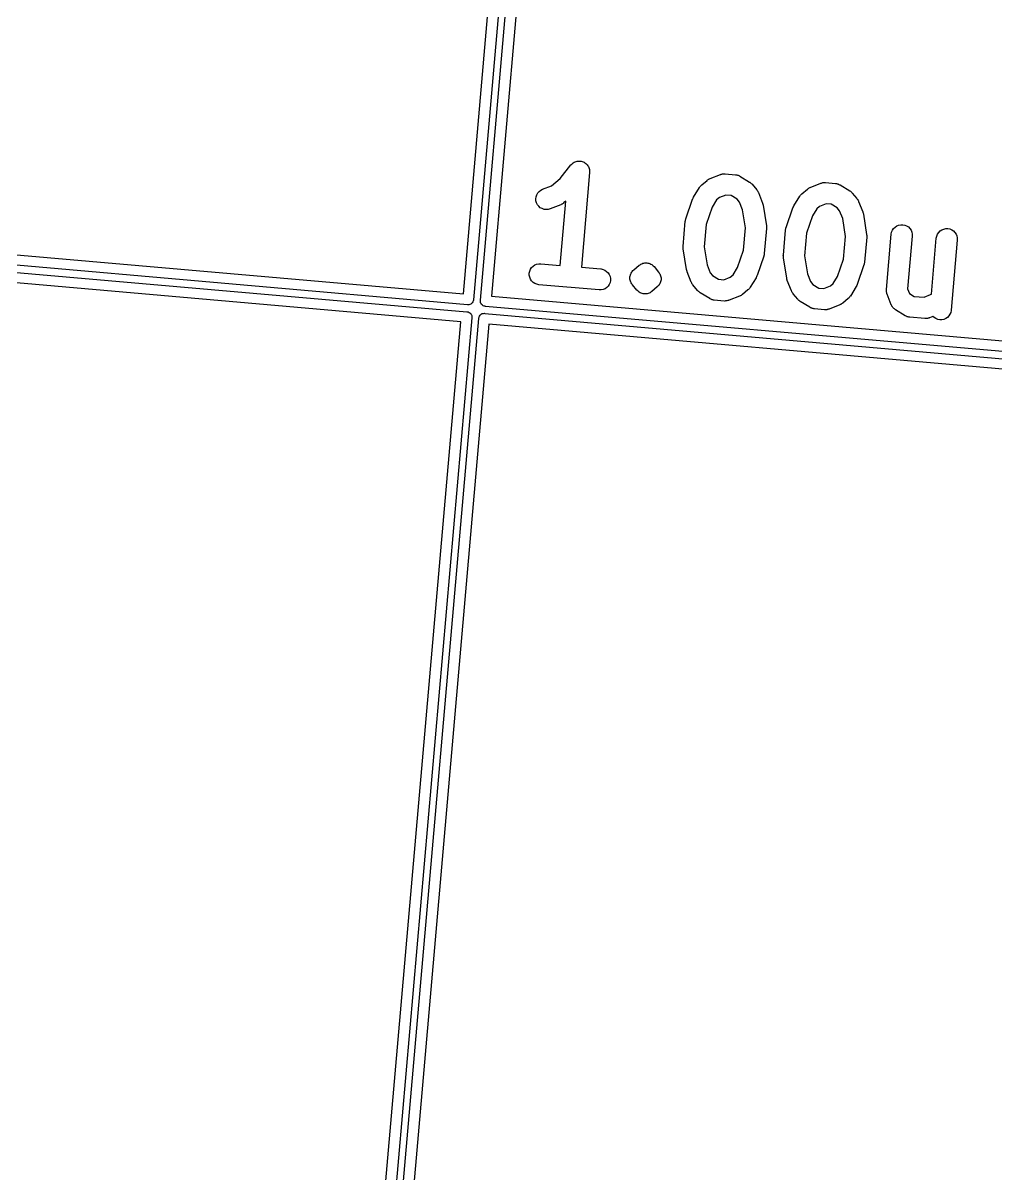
# Model space of a CAD drawing. Extents: x 72 to 342, y -189 to -99.
# Drawn here: x 87.88 to 101.92, y -134.71 to -118.11 of the extents above; entities that cross this region are included whole.
import ezdxf

# ---------------------------------------------------------------- set-up
doc = ezdxf.new("R2010")
doc.units = 0
doc.header["$MEASUREMENT"] = 0
doc.layers.add('BLACK', color=7, linetype='CONTINUOUS')

msp = doc.modelspace()

# ---------------------------------------------------------------- linework, layer by layer
at = {"layer": 'BLACK', "linetype": 'CONTINUOUS'}
for p, q in [((96.0197, -103.381), (94.3821, -122.098)), ((94.4834, -122.107), (96.1209, -103.39)), ((94.2366, -122.013), (95.8615, -103.44)), ((96.2664, -103.476), (94.6415, -122.048)), ((95.633, -120.348), (95.7871, -120.155)), ((95.7871, -120.155), (95.7883, -120.154)), ((95.7883, -120.154), (95.7883, -120.154)), ((95.7883, -120.154), (95.7883, -120.154)), ((95.7883, -120.154), (95.7885, -120.154)), ((95.7885, -120.154), (95.799, -120.143)), ((95.799, -120.143), (95.8094, -120.133)), ((95.8094, -120.133), (95.8095, -120.133)), ((95.8095, -120.133), (95.8218, -120.124)), ((95.8095, -120.133), (95.8095, -120.133)), ((95.8218, -120.124), (95.8341, -120.116)), ((95.8341, -120.116), (95.8342, -120.116)), ((95.8342, -120.116), (95.8343, -120.116)), ((95.8343, -120.116), (95.8479, -120.11)), ((95.8479, -120.11), (95.8615, -120.105)), ((95.8615, -120.105), (95.8617, -120.105)), ((95.8617, -120.105), (95.8618, -120.105)), ((95.8618, -120.105), (95.8763, -120.102)), ((95.8763, -120.102), (95.8907, -120.099)), ((95.8907, -120.099), (95.8908, -120.099)), ((95.8908, -120.099), (95.8909, -120.099)), ((95.8909, -120.099), (95.9059, -120.099)), ((95.9059, -120.099), (95.9204, -120.099)), ((95.9204, -120.099), (95.9206, -120.099)), ((95.9206, -120.099), (95.9207, -120.099)), ((95.9207, -120.099), (95.9355, -120.102)), ((95.9355, -120.102), (95.9496, -120.104)), ((95.9496, -120.104), (95.9497, -120.104)), ((95.9497, -120.104), (95.9499, -120.104)), ((95.9499, -120.104), (95.9639, -120.11)), ((95.9639, -120.11), (95.9772, -120.116)), ((95.9772, -120.116), (95.9773, -120.116)), ((95.9773, -120.116), (95.9774, -120.116)), ((95.9774, -120.116), (95.9901, -120.124)), ((95.9901, -120.124), (96.002, -120.132)), ((96.002, -120.132), (96.0021, -120.132)), ((96.0021, -120.132), (96.0022, -120.132)), ((96.0022, -120.132), (96.0128, -120.143)), ((96.0128, -120.143), (96.0232, -120.153)), ((96.0232, -120.153), (96.0233, -120.153)), ((96.0233, -120.153), (96.0233, -120.153)), ((96.0233, -120.153), (96.0317, -120.165)), ((96.0317, -120.165), (96.0399, -120.177)), ((96.0399, -120.177), (96.0399, -120.178)), ((96.0399, -120.178), (96.04, -120.178)), ((96.04, -120.178), (96.0459, -120.192)), ((95.5063, -120.454), (95.633, -120.348)), ((96.0579, -120.264), (95.9384, -121.63)), ((96.0459, -120.192), (96.0515, -120.205)), ((96.0515, -120.205), (96.0515, -120.205)), ((96.0515, -120.205), (96.0516, -120.205)), ((96.0516, -120.205), (96.0547, -120.22)), ((96.0547, -120.22), (96.0576, -120.234)), ((96.0576, -120.234), (96.0576, -120.234)), ((96.0576, -120.234), (96.0576, -120.234)), ((96.0576, -120.234), (96.0578, -120.249)), ((96.0578, -120.249), (96.0579, -120.264)), ((97.7881, -120.356), (97.7957, -120.352)), ((97.7957, -120.352), (97.9466, -120.292)), ((97.9466, -120.292), (97.9486, -120.291)), ((97.9486, -120.291), (97.953, -120.29)), ((97.953, -120.29), (97.9571, -120.288)), ((97.9571, -120.288), (97.9673, -120.286)), ((97.9673, -120.286), (97.9773, -120.284)), ((97.9773, -120.284), (97.9818, -120.283)), ((97.9818, -120.283), (97.9862, -120.282)), ((97.9862, -120.282), (97.9966, -120.282)), ((97.9966, -120.282), (98.007, -120.282)), ((98.007, -120.282), (98.0115, -120.282)), ((98.0115, -120.282), (98.0159, -120.282)), ((98.0159, -120.282), (98.1605, -120.295)), ((98.1605, -120.295), (98.1627, -120.295)), ((98.1627, -120.295), (98.1671, -120.296)), ((98.1671, -120.296), (98.1715, -120.296)), ((98.1715, -120.296), (98.1816, -120.299)), ((98.1816, -120.299), (98.1918, -120.301)), ((98.1918, -120.301), (98.1959, -120.302)), ((98.1959, -120.302), (98.2003, -120.304)), ((98.2003, -120.304), (98.2097, -120.308)), ((98.2097, -120.308), (98.2193, -120.312)), ((98.2193, -120.312), (98.223, -120.315)), ((98.223, -120.315), (98.227, -120.317)), ((98.227, -120.317), (98.3653, -120.402)), ((75.664, -120.388), (94.2366, -122.013)), ((95.3286, -120.537), (95.3519, -120.518)), ((95.3519, -120.518), (95.3784, -120.505)), ((95.3784, -120.505), (95.5063, -120.454)), ((97.5583, -120.618), (97.6433, -120.48)), ((97.6433, -120.48), (97.6444, -120.478)), ((97.6444, -120.478), (97.6497, -120.471)), ((97.6497, -120.471), (97.6544, -120.464)), ((97.6544, -120.464), (97.6588, -120.459)), ((97.6588, -120.459), (97.6627, -120.454)), ((97.6627, -120.454), (97.6692, -120.449)), ((97.6692, -120.449), (97.6752, -120.443)), ((97.6752, -120.443), (97.7538, -120.377)), ((97.7538, -120.377), (97.7554, -120.375)), ((97.7554, -120.375), (97.7625, -120.371)), ((97.7625, -120.371), (97.7693, -120.365)), ((97.7693, -120.365), (97.7749, -120.362)), ((97.7749, -120.362), (97.7802, -120.359)), ((97.7802, -120.359), (97.7881, -120.356)), ((98.3653, -120.402), (98.3671, -120.403)), ((98.3671, -120.403), (98.3738, -120.408)), ((98.3738, -120.408), (98.381, -120.413)), ((98.381, -120.413), (98.3855, -120.417)), ((98.3855, -120.417), (98.3905, -120.421)), ((98.3905, -120.421), (98.3961, -120.427)), ((98.3961, -120.427), (98.4023, -120.433)), ((98.4023, -120.433), (98.4682, -120.512)), ((98.4682, -120.512), (98.4696, -120.514)), ((98.4696, -120.514), (98.4743, -120.521)), ((99.1211, -120.569), (99.1997, -120.503)), ((99.1997, -120.503), (99.2013, -120.502)), ((99.2013, -120.502), (99.2085, -120.497)), ((99.2085, -120.497), (99.2152, -120.492)), ((99.2152, -120.492), (99.2208, -120.489)), ((99.2208, -120.489), (99.2261, -120.485)), ((99.2261, -120.485), (99.234, -120.482)), ((99.234, -120.482), (99.2416, -120.478)), ((99.2416, -120.478), (99.3926, -120.419)), ((99.3926, -120.419), (99.3945, -120.418)), ((99.3945, -120.418), (99.3989, -120.417)), ((99.3989, -120.417), (99.403, -120.415)), ((99.403, -120.415), (99.4132, -120.413)), ((99.4132, -120.413), (99.4232, -120.41)), ((99.4232, -120.41), (99.4277, -120.41)), ((99.4277, -120.41), (99.4321, -120.409)), ((99.4321, -120.409), (99.4425, -120.409)), ((99.4425, -120.409), (99.4529, -120.408)), ((99.4529, -120.408), (99.4574, -120.409)), ((99.4574, -120.409), (99.4618, -120.409)), ((99.4618, -120.409), (99.6064, -120.421)), ((99.6064, -120.421), (99.6086, -120.421)), ((99.6086, -120.421), (99.613, -120.422)), ((99.613, -120.422), (99.6174, -120.423)), ((99.6174, -120.423), (99.6275, -120.425)), ((99.6275, -120.425), (99.6377, -120.427)), ((99.6377, -120.427), (99.6418, -120.429)), ((99.6418, -120.429), (99.6462, -120.43)), ((99.6462, -120.43), (99.6556, -120.435)), ((99.6556, -120.435), (99.6652, -120.439)), ((99.6652, -120.439), (99.6689, -120.441)), ((99.6689, -120.441), (99.6729, -120.443)), ((99.6729, -120.443), (99.8112, -120.528)), ((75.5697, -120.635), (94.2867, -122.272)), ((94.2955, -122.171), (75.5785, -120.534)), ((95.282, -120.643), (95.2856, -120.613)), ((95.2843, -120.673), (95.282, -120.643)), ((95.2923, -120.701), (95.2843, -120.673)), ((95.2856, -120.613), (95.2948, -120.585)), ((95.2948, -120.585), (95.3093, -120.559)), ((95.3093, -120.559), (95.3286, -120.537)), ((95.6347, -121.604), (95.7159, -120.676)), ((95.7159, -120.676), (95.6833, -120.703)), ((97.4465, -120.931), (97.5441, -120.648)), ((97.5441, -120.648), (97.5448, -120.646)), ((97.5448, -120.646), (97.5451, -120.645)), ((97.5451, -120.645), (97.5453, -120.645)), ((97.5453, -120.645), (97.5515, -120.632)), ((97.5515, -120.632), (97.5576, -120.619)), ((97.5576, -120.619), (97.558, -120.619)), ((97.558, -120.619), (97.5583, -120.618)), ((97.89, -120.66), (97.8268, -120.763)), ((97.9308, -120.626), (97.89, -120.66)), ((98.0252, -120.589), (97.9308, -120.626)), ((98.0981, -120.595), (98.0252, -120.589)), ((98.1847, -120.648), (98.0981, -120.595)), ((98.2188, -120.689), (98.1847, -120.648)), ((98.4743, -120.521), (98.4796, -120.528)), ((98.4796, -120.528), (98.4825, -120.533)), ((98.4825, -120.533), (98.486, -120.539)), ((98.486, -120.539), (98.4893, -120.546)), ((98.4893, -120.546), (98.4932, -120.554)), ((98.4932, -120.554), (98.5529, -120.705)), ((99.0042, -120.744), (99.0892, -120.606)), ((99.0892, -120.606), (99.0903, -120.604)), ((99.0903, -120.604), (99.0956, -120.598)), ((99.0956, -120.598), (99.1003, -120.59)), ((99.1003, -120.59), (99.1047, -120.586)), ((99.1047, -120.586), (99.1086, -120.581)), ((99.1086, -120.581), (99.1151, -120.575)), ((99.1151, -120.575), (99.1211, -120.569)), ((99.8112, -120.528), (99.813, -120.529)), ((99.813, -120.529), (99.8197, -120.534)), ((99.8197, -120.534), (99.8269, -120.539)), ((99.8269, -120.539), (99.8315, -120.544)), ((99.8315, -120.544), (99.8365, -120.548)), ((99.8365, -120.548), (99.8421, -120.554)), ((99.8421, -120.554), (99.8482, -120.56)), ((99.8482, -120.56), (99.9141, -120.639)), ((99.9141, -120.639), (99.9155, -120.64)), ((99.9155, -120.64), (99.9202, -120.647)), ((99.9202, -120.647), (99.9255, -120.654)), ((99.9255, -120.654), (99.9284, -120.66)), ((99.9284, -120.66), (99.932, -120.665)), ((99.932, -120.665), (99.9352, -120.673)), ((99.9352, -120.673), (99.9391, -120.681)), ((99.9391, -120.681), (99.9988, -120.831)), ((94.2012, -122.418), (75.6286, -120.793)), ((95.3056, -120.728), (95.2923, -120.701)), ((95.3239, -120.751), (95.3056, -120.728)), ((95.3465, -120.771), (95.3239, -120.751)), ((95.3723, -120.785), (95.3465, -120.771)), ((95.4005, -120.795), (95.3723, -120.785)), ((95.43, -120.799), (95.4005, -120.795)), ((95.4597, -120.797), (95.43, -120.799)), ((95.4884, -120.789), (95.4597, -120.797)), ((95.4904, -120.788), (95.4884, -120.789)), ((95.6413, -120.728), (95.4904, -120.788)), ((95.6489, -120.724), (95.6413, -120.728)), ((95.6568, -120.721), (95.6489, -120.724)), ((95.6621, -120.718), (95.6568, -120.721)), ((95.6678, -120.715), (95.6621, -120.718)), ((95.6745, -120.709), (95.6678, -120.715)), ((95.6816, -120.705), (95.6745, -120.709)), ((95.6833, -120.703), (95.6816, -120.705)), ((97.8268, -120.763), (97.7408, -121.013)), ((98.2632, -120.801), (98.2188, -120.689)), ((98.3047, -121.062), (98.2632, -120.801)), ((98.5529, -120.705), (98.5536, -120.707)), ((98.5536, -120.707), (98.5538, -120.708)), ((98.5538, -120.708), (98.5541, -120.708)), ((98.5541, -120.708), (98.5577, -120.722)), ((98.5577, -120.722), (98.5614, -120.736)), ((98.5614, -120.736), (98.5615, -120.736)), ((98.5615, -120.736), (98.5616, -120.737)), ((98.5616, -120.737), (98.6086, -121.033)), ((98.8924, -121.057), (98.99, -120.775)), ((98.99, -120.775), (98.9907, -120.773)), ((98.9907, -120.773), (98.991, -120.772)), ((98.991, -120.772), (98.9912, -120.771)), ((98.9912, -120.771), (98.9974, -120.758)), ((98.9974, -120.758), (99.0035, -120.746)), ((99.0035, -120.746), (99.0039, -120.745)), ((99.0039, -120.745), (99.0042, -120.744)), ((99.3359, -120.787), (99.2727, -120.89)), ((99.3767, -120.753), (99.3359, -120.787)), ((99.4711, -120.715), (99.3767, -120.753)), ((99.544, -120.722), (99.4711, -120.715)), ((99.6306, -120.775), (99.544, -120.722)), ((99.6648, -120.816), (99.6306, -120.775)), ((99.7092, -120.928), (99.6648, -120.816)), ((99.9988, -120.831), (99.9995, -120.833)), ((99.9995, -120.833), (99.9997, -120.834)), ((99.9997, -120.834), (100, -120.835)), ((100, -120.835), (100.004, -120.849)), ((100.004, -120.849), (100.007, -120.862)), ((97.4071, -121.329), (97.4388, -120.967)), ((97.4388, -120.967), (97.439, -120.965)), ((97.439, -120.965), (97.4395, -120.963)), ((97.4395, -120.963), (97.4396, -120.96)), ((97.4396, -120.96), (97.4424, -120.948)), ((97.4424, -120.948), (97.4448, -120.936)), ((97.4448, -120.936), (97.4459, -120.934)), ((97.4459, -120.934), (97.4465, -120.931)), ((97.7408, -121.013), (97.7124, -121.337)), ((99.2727, -120.89), (99.1867, -121.139)), ((99.7506, -121.188), (99.7092, -120.928)), ((100.007, -120.862), (100.007, -120.863)), ((100.007, -120.863), (100.008, -120.864)), ((100.008, -120.864), (100.055, -121.159)), ((100.516, -121.022), (100.546, -121.016)), ((100.546, -121.016), (100.575, -121.016)), ((100.575, -121.016), (100.605, -121.022)), ((98.2763, -121.386), (98.3047, -121.062)), ((98.6099, -121.07), (98.5783, -121.431)), ((98.6086, -121.033), (98.609, -121.035)), ((98.609, -121.035), (98.6091, -121.037)), ((98.6091, -121.037), (98.6096, -121.04)), ((98.6096, -121.04), (98.6098, -121.052)), ((98.6098, -121.052), (98.6103, -121.064)), ((98.6103, -121.064), (98.6099, -121.067)), ((98.6099, -121.067), (98.6099, -121.07)), ((98.853, -121.455), (98.8847, -121.094)), ((98.8847, -121.094), (98.8849, -121.092)), ((98.8849, -121.092), (98.8854, -121.089)), ((98.8854, -121.089), (98.8855, -121.086)), ((98.8855, -121.086), (98.8883, -121.074)), ((98.8883, -121.074), (98.8907, -121.063)), ((98.8907, -121.063), (98.8918, -121.06)), ((98.8918, -121.06), (98.8924, -121.057)), ((99.1867, -121.139), (99.1583, -121.463)), ((100.055, -121.159), (100.055, -121.161)), ((100.055, -121.161), (100.055, -121.164)), ((100.055, -121.164), (100.056, -121.167)), ((100.056, -121.167), (100.056, -121.179)), ((100.056, -121.179), (100.056, -121.191)), ((100.34, -121.95), (100.409, -121.154)), ((100.409, -121.152), (100.415, -121.123)), ((100.409, -121.154), (100.409, -121.152)), ((100.415, -121.123), (100.427, -121.096)), ((100.427, -121.096), (100.443, -121.071)), ((100.443, -121.071), (100.464, -121.05)), ((100.464, -121.05), (100.489, -121.033)), ((100.489, -121.033), (100.516, -121.022)), ((100.605, -121.022), (100.632, -121.033)), ((100.632, -121.033), (100.657, -121.049)), ((100.713, -121.181), (100.646, -121.94)), ((100.657, -121.049), (100.678, -121.07)), ((100.678, -121.07), (100.695, -121.095)), ((100.695, -121.095), (100.706, -121.122)), ((100.706, -121.122), (100.713, -121.151)), ((100.713, -121.151), (100.713, -121.181)), ((101.06, -121.209), (101.066, -121.18)), ((101.066, -121.18), (101.077, -121.153)), ((101.077, -121.153), (101.094, -121.128)), ((101.094, -121.128), (101.115, -121.107)), ((101.115, -121.107), (101.14, -121.09)), ((101.14, -121.09), (101.167, -121.079)), ((101.167, -121.079), (101.196, -121.073)), ((101.196, -121.073), (101.226, -121.073)), ((101.226, -121.073), (101.255, -121.078)), ((101.255, -121.078), (101.283, -121.09)), ((101.283, -121.09), (101.308, -121.106)), ((101.308, -121.106), (101.329, -121.127)), ((101.329, -121.127), (101.345, -121.152)), ((101.345, -121.152), (101.357, -121.179)), ((101.357, -121.179), (101.363, -121.208)), ((97.4068, -121.334), (97.4072, -121.331)), ((97.4073, -121.346), (97.4068, -121.334)), ((97.4072, -121.331), (97.4071, -121.329)), ((97.4074, -121.359), (97.4073, -121.346)), ((97.7124, -121.337), (97.7538, -121.597)), ((99.7222, -121.512), (99.7506, -121.188)), ((100.056, -121.196), (100.024, -121.558)), ((100.056, -121.191), (100.056, -121.194)), ((100.056, -121.194), (100.056, -121.196)), ((100.989, -122.016), (101.06, -121.211)), ((101.06, -121.211), (101.06, -121.209)), ((101.363, -121.238), (101.275, -122.25)), ((101.363, -121.208), (101.363, -121.238)), ((97.408, -121.361), (97.4074, -121.359)), ((97.4081, -121.364), (97.408, -121.361)), ((97.4085, -121.366), (97.4081, -121.364)), ((97.4554, -121.662), (97.4085, -121.366)), ((98.1903, -121.635), (98.2763, -121.386)), ((98.5706, -121.468), (98.473, -121.751)), ((98.5712, -121.465), (98.5706, -121.468)), ((98.5722, -121.463), (98.5712, -121.465)), ((98.5746, -121.451), (98.5722, -121.463)), ((98.5775, -121.439), (98.5746, -121.451)), ((98.5776, -121.436), (98.5775, -121.439)), ((98.5781, -121.433), (98.5776, -121.436)), ((98.5783, -121.431), (98.5781, -121.433)), ((98.8527, -121.461), (98.8531, -121.458)), ((98.8532, -121.473), (98.8527, -121.461)), ((98.8531, -121.458), (98.853, -121.455)), ((98.8534, -121.485), (98.8532, -121.473)), ((98.8539, -121.488), (98.8534, -121.485)), ((98.854, -121.49), (98.8539, -121.488)), ((98.8544, -121.493), (98.854, -121.49)), ((98.9013, -121.788), (98.8544, -121.493)), ((99.1583, -121.463), (99.1997, -121.724)), ((99.6362, -121.762), (99.7222, -121.512)), ((95.1935, -121.687), (95.2047, -121.66)), ((95.2047, -121.66), (95.2211, -121.635)), ((95.2211, -121.635), (95.2419, -121.614)), ((95.2419, -121.614), (95.2665, -121.597)), ((95.2665, -121.597), (95.2939, -121.585)), ((95.2939, -121.585), (95.323, -121.579)), ((95.323, -121.579), (95.3528, -121.579)), ((95.3528, -121.579), (95.6347, -121.604)), ((95.9384, -121.63), (96.2203, -121.655)), ((96.2203, -121.655), (96.2224, -121.655)), ((96.2224, -121.655), (96.2516, -121.661)), ((96.2516, -121.661), (96.2791, -121.672)), ((96.2791, -121.672), (96.3038, -121.689)), ((96.6736, -121.689), (96.6837, -121.678)), ((96.6837, -121.678), (96.6938, -121.668)), ((96.6938, -121.668), (96.7724, -121.602)), ((96.7724, -121.602), (96.7732, -121.602)), ((96.7732, -121.602), (96.7732, -121.601)), ((96.7732, -121.601), (96.7732, -121.601)), ((96.7732, -121.601), (96.7736, -121.601)), ((96.7736, -121.601), (96.7736, -121.601)), ((96.7736, -121.601), (96.7736, -121.601)), ((96.7736, -121.601), (96.774, -121.601)), ((96.774, -121.601), (96.786, -121.593)), ((96.786, -121.593), (96.7979, -121.585)), ((96.7979, -121.585), (96.7981, -121.585)), ((96.7981, -121.585), (96.7983, -121.585)), ((96.7983, -121.585), (96.7986, -121.585)), ((96.7986, -121.585), (96.7988, -121.584)), ((96.7988, -121.584), (96.8121, -121.579)), ((96.8121, -121.579), (96.8253, -121.573)), ((96.8253, -121.573), (96.8255, -121.573)), ((96.8255, -121.573), (96.8258, -121.573)), ((96.8258, -121.573), (96.8261, -121.573)), ((96.8261, -121.573), (96.8263, -121.573)), ((96.8263, -121.573), (96.8403, -121.57)), ((96.8403, -121.57), (96.8544, -121.567)), ((96.8544, -121.567), (96.8547, -121.567)), ((96.8547, -121.567), (96.855, -121.567)), ((96.855, -121.567), (96.8552, -121.567)), ((96.8552, -121.567), (96.8555, -121.567)), ((96.8555, -121.567), (96.8698, -121.567)), ((96.8698, -121.567), (96.8842, -121.567)), ((96.8842, -121.567), (96.8844, -121.567)), ((96.8844, -121.567), (96.8847, -121.567)), ((96.8847, -121.567), (96.8849, -121.567)), ((96.8849, -121.567), (96.8852, -121.567)), ((96.8852, -121.567), (96.8993, -121.57)), ((96.8993, -121.57), (96.9134, -121.573)), ((96.9134, -121.573), (96.9136, -121.573)), ((96.9136, -121.573), (96.9139, -121.573)), ((96.9139, -121.573), (96.9141, -121.573)), ((96.9141, -121.573), (96.9144, -121.573)), ((96.9144, -121.573), (96.9277, -121.578)), ((96.9277, -121.578), (96.941, -121.584)), ((96.941, -121.584), (96.9412, -121.584)), ((96.9412, -121.584), (96.9414, -121.584)), ((96.9414, -121.584), (96.9416, -121.584)), ((96.9416, -121.584), (96.9419, -121.584)), ((96.9419, -121.584), (96.9538, -121.592)), ((96.9538, -121.592), (96.9658, -121.6)), ((96.9658, -121.6), (96.966, -121.6)), ((96.966, -121.6), (96.9663, -121.6)), ((96.9663, -121.6), (96.9664, -121.601)), ((96.9664, -121.601), (96.9667, -121.601)), ((96.9667, -121.601), (96.9768, -121.611)), ((96.9768, -121.611), (96.9871, -121.621)), ((96.9871, -121.621), (97.0531, -121.7)), ((97.4556, -121.662), (97.4554, -121.662)), ((97.4557, -121.663), (97.4556, -121.662)), ((97.4594, -121.677), (97.4557, -121.663)), ((97.463, -121.69), (97.4594, -121.677)), ((97.7538, -121.597), (97.7982, -121.709)), ((98.1271, -121.738), (98.1903, -121.635)), ((100.016, -121.594), (99.9189, -121.877)), ((100.017, -121.592), (100.016, -121.594)), ((100.018, -121.589), (100.017, -121.592)), ((100.021, -121.577), (100.018, -121.589)), ((100.023, -121.565), (100.021, -121.577)), ((100.024, -121.56), (100.023, -121.563)), ((100.023, -121.563), (100.023, -121.565)), ((100.024, -121.558), (100.024, -121.56)), ((95.1878, -121.716), (95.1935, -121.687)), ((95.1879, -121.746), (95.1878, -121.716)), ((95.1938, -121.775), (95.1879, -121.746)), ((95.2052, -121.803), (95.1938, -121.775)), ((95.2217, -121.827), (95.2052, -121.803)), ((95.2428, -121.848), (95.2217, -121.827)), ((96.3038, -121.689), (96.3248, -121.71)), ((96.3248, -121.71), (96.3414, -121.735)), ((96.3414, -121.735), (96.3528, -121.762)), ((96.3528, -121.762), (96.3587, -121.791)), ((96.3588, -121.821), (96.3531, -121.85)), ((96.3587, -121.791), (96.3588, -121.821)), ((96.6401, -121.785), (96.64, -121.771)), ((96.64, -121.771), (96.6401, -121.771)), ((96.6401, -121.77), (96.6429, -121.756)), ((96.6401, -121.771), (96.6401, -121.77)), ((96.6401, -121.8), (96.6401, -121.785)), ((96.6402, -121.8), (96.6401, -121.8)), ((96.6402, -121.801), (96.6402, -121.8)), ((96.643, -121.815), (96.6402, -121.801)), ((96.6429, -121.756), (96.6455, -121.742)), ((96.6458, -121.829), (96.643, -121.815)), ((96.6455, -121.742), (96.6457, -121.741)), ((96.6457, -121.741), (96.6458, -121.741)), ((96.6458, -121.741), (96.6513, -121.727)), ((96.646, -121.829), (96.6458, -121.829)), ((96.6461, -121.83), (96.646, -121.829)), ((96.6517, -121.843), (96.6461, -121.83)), ((96.6513, -121.727), (96.6567, -121.714)), ((96.6572, -121.856), (96.6517, -121.843)), ((96.6567, -121.714), (96.657, -121.714)), ((96.657, -121.714), (96.6572, -121.713)), ((96.6572, -121.713), (96.6651, -121.701)), ((96.6651, -121.701), (96.673, -121.689)), ((96.673, -121.689), (96.6733, -121.689)), ((96.6733, -121.689), (96.6736, -121.689)), ((97.0531, -121.7), (97.0537, -121.7)), ((97.0537, -121.7), (97.0537, -121.7)), ((97.0537, -121.7), (97.0538, -121.7)), ((97.0538, -121.7), (97.0544, -121.701)), ((97.0544, -121.701), (97.0624, -121.713)), ((97.0624, -121.713), (97.0704, -121.725)), ((97.0704, -121.725), (97.0706, -121.726)), ((97.0706, -121.726), (97.0709, -121.726)), ((97.0709, -121.726), (97.0764, -121.739)), ((97.0764, -121.739), (97.0819, -121.752)), ((97.0822, -121.842), (97.0767, -121.855)), ((97.0819, -121.752), (97.082, -121.753)), ((97.082, -121.753), (97.0822, -121.753)), ((97.0822, -121.753), (97.085, -121.768)), ((97.0823, -121.841), (97.0822, -121.842)), ((97.0825, -121.841), (97.0823, -121.841)), ((97.0852, -121.827), (97.0825, -121.841)), ((97.085, -121.768), (97.0879, -121.782)), ((97.088, -121.812), (97.0852, -121.827)), ((97.0879, -121.782), (97.0879, -121.782)), ((97.0879, -121.782), (97.088, -121.783)), ((97.088, -121.783), (97.088, -121.797)), ((97.088, -121.797), (97.0881, -121.811)), ((97.0881, -121.811), (97.088, -121.812)), ((97.088, -121.812), (97.088, -121.812)), ((97.4633, -121.691), (97.463, -121.69)), ((97.4635, -121.692), (97.4633, -121.691)), ((97.4642, -121.694), (97.4635, -121.692)), ((97.5239, -121.845), (97.4642, -121.694)), ((97.5278, -121.852), (97.5239, -121.845)), ((97.7982, -121.709), (97.8324, -121.75)), ((97.8324, -121.75), (97.919, -121.803)), ((97.919, -121.803), (97.9919, -121.81)), ((97.9919, -121.81), (98.0863, -121.772)), ((98.0863, -121.772), (98.1271, -121.738)), ((98.4588, -121.781), (98.3738, -121.919)), ((98.4591, -121.78), (98.4588, -121.781)), ((98.4595, -121.779), (98.4591, -121.78)), ((98.4656, -121.767), (98.4595, -121.779)), ((98.4718, -121.754), (98.4656, -121.767)), ((98.472, -121.753), (98.4718, -121.754)), ((98.4723, -121.753), (98.472, -121.753)), ((98.473, -121.751), (98.4723, -121.753)), ((98.9015, -121.789), (98.9013, -121.788)), ((98.9016, -121.789), (98.9015, -121.789)), ((98.9053, -121.803), (98.9016, -121.789)), ((98.9089, -121.817), (98.9053, -121.803)), ((98.9092, -121.817), (98.9089, -121.817)), ((98.9094, -121.818), (98.9092, -121.817)), ((98.9101, -121.82), (98.9094, -121.818)), ((98.9698, -121.971), (98.9101, -121.82)), ((99.1997, -121.724), (99.2441, -121.836)), ((99.2441, -121.836), (99.2783, -121.877)), ((99.573, -121.865), (99.6362, -121.762)), ((95.2675, -121.865), (95.2428, -121.848)), ((95.2949, -121.876), (95.2675, -121.865)), ((95.3241, -121.882), (95.2949, -121.876)), ((95.3262, -121.882), (95.3241, -121.882)), ((96.1938, -121.958), (95.3262, -121.882)), ((96.2235, -121.958), (96.1938, -121.958)), ((96.2526, -121.952), (96.2235, -121.958)), ((96.28, -121.94), (96.2526, -121.952)), ((96.3046, -121.924), (96.28, -121.94)), ((96.3255, -121.902), (96.3046, -121.924)), ((96.3419, -121.878), (96.3255, -121.902)), ((96.3531, -121.85), (96.3419, -121.878)), ((96.6575, -121.857), (96.6572, -121.856)), ((96.6577, -121.857), (96.6575, -121.857)), ((96.6657, -121.869), (96.6577, -121.857)), ((96.6736, -121.881), (96.6657, -121.869)), ((96.6743, -121.882), (96.6736, -121.881)), ((96.675, -121.883), (96.6743, -121.882)), ((96.6743, -121.882), (96.6743, -121.882)), ((96.6743, -121.882), (96.6743, -121.882)), ((96.741, -121.961), (96.675, -121.883)), ((96.7512, -121.972), (96.741, -121.961)), ((96.7614, -121.982), (96.7512, -121.972)), ((96.7616, -121.982), (96.7614, -121.982)), ((96.7618, -121.982), (96.7616, -121.982)), ((96.762, -121.982), (96.7618, -121.982)), ((96.7622, -121.982), (96.762, -121.982)), ((96.7742, -121.99), (96.7622, -121.982)), ((96.7862, -121.998), (96.7742, -121.99)), ((96.7864, -121.998), (96.7862, -121.998)), ((96.7866, -121.998), (96.7864, -121.998)), ((96.7869, -121.998), (96.7866, -121.998)), ((96.7871, -121.999), (96.7869, -121.998)), ((96.8003, -122.004), (96.7871, -121.999)), ((96.8137, -122.009), (96.8003, -122.004)), ((96.8139, -122.009), (96.8137, -122.009)), ((96.8142, -122.01), (96.8139, -122.009)), ((96.8144, -122.01), (96.8142, -122.01)), ((96.8147, -122.01), (96.8144, -122.01)), ((96.8287, -122.012), (96.8147, -122.01)), ((96.8428, -122.015), (96.8287, -122.012)), ((96.8878, -122.012), (96.8736, -122.015)), ((96.9017, -122.009), (96.8878, -122.012)), ((96.902, -122.009), (96.9017, -122.009)), ((96.9023, -122.009), (96.902, -122.009)), ((96.9025, -122.009), (96.9023, -122.009)), ((96.9028, -122.009), (96.9025, -122.009)), ((96.916, -122.004), (96.9028, -122.009)), ((96.9292, -121.998), (96.916, -122.004)), ((96.9295, -121.998), (96.9292, -121.998)), ((96.9297, -121.998), (96.9295, -121.998)), ((96.9299, -121.998), (96.9297, -121.998)), ((96.9302, -121.998), (96.9299, -121.998)), ((96.9421, -121.99), (96.9302, -121.998)), ((96.954, -121.982), (96.9421, -121.99)), ((96.9544, -121.981), (96.954, -121.982)), ((96.9545, -121.981), (96.9544, -121.981)), ((96.9544, -121.981), (96.9544, -121.981)), ((96.9548, -121.981), (96.9545, -121.981)), ((96.9549, -121.981), (96.9548, -121.981)), ((96.9548, -121.981), (96.9548, -121.981)), ((96.9557, -121.98), (96.9549, -121.981)), ((97.0343, -121.914), (96.9557, -121.98)), ((97.0443, -121.904), (97.0343, -121.914)), ((97.0544, -121.894), (97.0443, -121.904)), ((97.0547, -121.893), (97.0544, -121.894)), ((97.0551, -121.893), (97.0547, -121.893)), ((97.0629, -121.881), (97.0551, -121.893)), ((97.0709, -121.869), (97.0629, -121.881)), ((97.0711, -121.869), (97.0709, -121.869)), ((97.0714, -121.868), (97.0711, -121.869)), ((97.0767, -121.855), (97.0714, -121.868)), ((97.531, -121.86), (97.5278, -121.852)), ((97.5345, -121.865), (97.531, -121.86)), ((97.5374, -121.871), (97.5345, -121.865)), ((97.5428, -121.878), (97.5374, -121.871)), ((97.5475, -121.885), (97.5428, -121.878)), ((97.5489, -121.886), (97.5475, -121.885)), ((97.6148, -121.965), (97.5489, -121.886)), ((97.6209, -121.971), (97.6148, -121.965)), ((97.6265, -121.978), (97.6209, -121.971)), ((97.6315, -121.981), (97.6265, -121.978)), ((97.6361, -121.986), (97.6315, -121.981)), ((97.6432, -121.991), (97.6361, -121.986)), ((97.65, -121.996), (97.6432, -121.991)), ((97.6518, -121.997), (97.65, -121.996)), ((97.7901, -122.082), (97.6518, -121.997)), ((98.3419, -121.956), (98.2633, -122.022)), ((98.3479, -121.95), (98.3419, -121.956)), ((98.3544, -121.944), (98.3479, -121.95)), ((98.3583, -121.939), (98.3544, -121.944)), ((98.3627, -121.935), (98.3583, -121.939)), ((98.3674, -121.927), (98.3627, -121.935)), ((98.3727, -121.921), (98.3674, -121.927)), ((98.3738, -121.919), (98.3727, -121.921)), ((98.9737, -121.979), (98.9698, -121.971)), ((98.9769, -121.987), (98.9737, -121.979)), ((98.9805, -121.992), (98.9769, -121.987)), ((98.9834, -121.997), (98.9805, -121.992)), ((98.9887, -122.004), (98.9834, -121.997)), ((98.9934, -122.011), (98.9887, -122.004)), ((98.9948, -122.013), (98.9934, -122.011)), ((99.0607, -122.092), (98.9948, -122.013)), ((99.2783, -121.877), (99.3649, -121.93)), ((99.3649, -121.93), (99.4378, -121.936)), ((99.4378, -121.936), (99.5322, -121.899)), ((99.5322, -121.899), (99.573, -121.865)), ((99.9047, -121.907), (99.8197, -122.045)), ((99.905, -121.906), (99.9047, -121.907)), ((99.9054, -121.906), (99.905, -121.906)), ((99.9115, -121.893), (99.9054, -121.906)), ((99.9177, -121.88), (99.9115, -121.893)), ((99.9179, -121.88), (99.9177, -121.88)), ((99.9182, -121.879), (99.9179, -121.88)), ((99.9189, -121.877), (99.9182, -121.879)), ((100.339, -121.959), (100.34, -121.954)), ((100.34, -121.969), (100.339, -121.959)), ((100.34, -121.954), (100.34, -121.95)), ((100.34, -121.979), (100.34, -121.969)), ((100.341, -121.984), (100.34, -121.979)), ((100.341, -121.988), (100.341, -121.984)), ((100.344, -121.998), (100.341, -121.988)), ((100.346, -122.008), (100.344, -121.998)), ((100.348, -122.013), (100.346, -122.008)), ((100.349, -122.017), (100.348, -122.013)), ((100.646, -121.94), (100.674, -122.011)), ((100.674, -122.011), (100.738, -122.05)), ((94.2992, -122.172), (94.2955, -122.171)), ((94.3142, -122.172), (94.2992, -122.172)), ((94.3289, -122.169), (94.3142, -122.172)), ((94.3427, -122.163), (94.3289, -122.169)), ((94.3551, -122.154), (94.3427, -122.163)), ((94.3656, -122.143), (94.3551, -122.154)), ((94.3738, -122.131), (94.3656, -122.143)), ((94.3794, -122.117), (94.3738, -122.131)), ((94.3815, -122.106), (94.3794, -122.117)), ((94.3822, -122.102), (94.3815, -122.106)), ((94.3815, -122.106), (94.3815, -122.106)), ((94.3821, -122.098), (94.3822, -122.102)), ((94.4827, -122.111), (94.4834, -122.107)), ((94.4828, -122.126), (94.4827, -122.111)), ((94.4859, -122.141), (94.4828, -122.126)), ((94.4918, -122.155), (94.4859, -122.141)), ((94.5003, -122.167), (94.4918, -122.155)), ((94.511, -122.177), (94.5003, -122.167)), ((94.5236, -122.186), (94.511, -122.177)), ((94.6415, -122.048), (113.214, -123.673)), ((96.8431, -122.015), (96.8428, -122.015)), ((96.8434, -122.015), (96.8431, -122.015)), ((96.8436, -122.015), (96.8434, -122.015)), ((96.8439, -122.015), (96.8436, -122.015)), ((96.8583, -122.015), (96.8439, -122.015)), ((96.8726, -122.015), (96.8583, -122.015)), ((96.8728, -122.015), (96.8726, -122.015)), ((96.8731, -122.015), (96.8728, -122.015)), ((96.8734, -122.015), (96.8731, -122.015)), ((96.8736, -122.015), (96.8734, -122.015)), ((97.7941, -122.084), (97.7901, -122.082)), ((97.7978, -122.086), (97.7941, -122.084)), ((97.8074, -122.09), (97.7978, -122.086)), ((97.8168, -122.095), (97.8074, -122.09)), ((97.8211, -122.096), (97.8168, -122.095)), ((97.8253, -122.098), (97.8211, -122.096)), ((97.8355, -122.1), (97.8253, -122.098)), ((97.8456, -122.103), (97.8355, -122.1)), ((97.85, -122.103), (97.8456, -122.103)), ((97.8544, -122.104), (97.85, -122.103)), ((97.8566, -122.104), (97.8544, -122.104)), ((98.0011, -122.117), (97.8566, -122.104)), ((98.0056, -122.116), (98.0011, -122.117)), ((98.0101, -122.117), (98.0056, -122.116)), ((98.0205, -122.116), (98.0101, -122.117)), ((98.0309, -122.116), (98.0205, -122.116)), ((98.0353, -122.115), (98.0309, -122.116)), ((98.0397, -122.115), (98.0353, -122.115)), ((98.0498, -122.112), (98.0397, -122.115)), ((98.06, -122.11), (98.0498, -122.112)), ((98.0641, -122.108), (98.06, -122.11)), ((98.0685, -122.107), (98.0641, -122.108)), ((98.0704, -122.106), (98.0685, -122.107)), ((98.2214, -122.047), (98.0704, -122.106)), ((98.229, -122.043), (98.2214, -122.047)), ((98.2369, -122.04), (98.229, -122.043)), ((98.2422, -122.036), (98.2369, -122.04)), ((98.2478, -122.033), (98.2422, -122.036)), ((98.2545, -122.028), (98.2478, -122.033)), ((98.2617, -122.023), (98.2545, -122.028)), ((98.2633, -122.022), (98.2617, -122.023)), ((99.0668, -122.098), (99.0607, -122.092)), ((99.0724, -122.104), (99.0668, -122.098)), ((99.0774, -122.108), (99.0724, -122.104)), ((99.082, -122.112), (99.0774, -122.108)), ((99.0891, -122.117), (99.082, -122.112)), ((99.0959, -122.122), (99.0891, -122.117)), ((99.0977, -122.123), (99.0959, -122.122)), ((99.236, -122.208), (99.0977, -122.123)), ((99.6673, -122.173), (99.5163, -122.233)), ((99.6749, -122.169), (99.6673, -122.173)), ((99.6828, -122.166), (99.6749, -122.169)), ((99.6881, -122.163), (99.6828, -122.166)), ((99.6937, -122.16), (99.6881, -122.163)), ((99.7004, -122.154), (99.6937, -122.16)), ((99.7076, -122.15), (99.7004, -122.154)), ((99.7092, -122.148), (99.7076, -122.15)), ((99.7878, -122.082), (99.7092, -122.148)), ((99.7938, -122.076), (99.7878, -122.082)), ((99.8003, -122.071), (99.7938, -122.076)), ((99.8042, -122.066), (99.8003, -122.071)), ((99.8086, -122.061), (99.8042, -122.066)), ((99.8133, -122.054), (99.8086, -122.061)), ((99.8186, -122.047), (99.8133, -122.054)), ((99.8197, -122.045), (99.8186, -122.047)), ((100.35, -122.019), (100.349, -122.017)), ((100.409, -122.17), (100.35, -122.019)), ((100.411, -122.173), (100.409, -122.17)), ((100.412, -122.176), (100.411, -122.173)), ((100.418, -122.186), (100.412, -122.176)), ((100.738, -122.05), (100.884, -122.063)), ((100.884, -122.063), (100.978, -122.025)), ((100.978, -122.025), (100.989, -122.016)), ((94.2867, -122.272), (94.2904, -122.272)), ((94.2904, -122.272), (94.2941, -122.273)), ((94.2941, -122.273), (94.2941, -122.273)), ((94.2941, -122.273), (94.3052, -122.275)), ((94.3052, -122.275), (94.3191, -122.281)), ((94.3191, -122.281), (94.3317, -122.289)), ((94.3317, -122.289), (94.3424, -122.299)), ((94.3424, -122.299), (94.3488, -122.309)), ((94.3488, -122.309), (94.3509, -122.312)), ((94.3509, -122.312), (94.3529, -122.316)), ((94.3529, -122.316), (94.3568, -122.326)), ((94.3568, -122.326), (94.358, -122.331)), ((94.358, -122.331), (94.3599, -122.34)), ((94.3599, -122.34), (94.36, -122.349)), ((94.4634, -122.349), (94.469, -122.335)), ((94.469, -122.335), (94.4772, -122.323)), ((94.4772, -122.323), (94.4877, -122.312)), ((94.4877, -122.312), (94.4972, -122.306)), ((94.4972, -122.306), (94.5001, -122.304)), ((94.5001, -122.304), (94.51, -122.299)), ((94.51, -122.299), (94.5139, -122.298)), ((94.5139, -122.298), (94.5169, -122.297)), ((94.5169, -122.297), (94.5285, -122.295)), ((94.5375, -122.191), (94.5236, -122.186)), ((94.5285, -122.295), (94.5398, -122.294)), ((94.5486, -122.193), (94.5375, -122.191)), ((94.5398, -122.294), (94.5436, -122.294)), ((94.5436, -122.294), (94.5472, -122.295)), ((94.5472, -122.295), (113.264, -123.933)), ((94.5523, -122.194), (94.5486, -122.193)), ((94.5486, -122.193), (94.5486, -122.193)), ((94.556, -122.194), (94.5523, -122.194)), ((113.273, -123.831), (94.556, -122.194)), ((99.24, -122.21), (99.236, -122.208)), ((99.2437, -122.213), (99.24, -122.21)), ((99.2533, -122.217), (99.2437, -122.213)), ((99.2627, -122.221), (99.2533, -122.217)), ((99.267, -122.223), (99.2627, -122.221)), ((99.2712, -122.224), (99.267, -122.223)), ((99.2814, -122.226), (99.2712, -122.224)), ((99.2915, -122.229), (99.2814, -122.226)), ((99.2959, -122.229), (99.2915, -122.229)), ((99.3003, -122.23), (99.2959, -122.229)), ((99.3025, -122.23), (99.3003, -122.23)), ((99.447, -122.243), (99.3025, -122.23)), ((99.4515, -122.243), (99.447, -122.243)), ((99.456, -122.244), (99.4515, -122.243)), ((99.4664, -122.243), (99.456, -122.244)), ((99.4768, -122.243), (99.4664, -122.243)), ((99.4812, -122.242), (99.4768, -122.243)), ((99.4857, -122.241), (99.4812, -122.242)), ((99.4957, -122.239), (99.4857, -122.241)), ((99.5059, -122.237), (99.4957, -122.239)), ((99.51, -122.235), (99.5059, -122.237)), ((99.5144, -122.234), (99.51, -122.235)), ((99.5163, -122.233), (99.5144, -122.234)), ((100.423, -122.196), (100.418, -122.186)), ((100.425, -122.199), (100.423, -122.196)), ((100.427, -122.202), (100.425, -122.199)), ((100.434, -122.21), (100.427, -122.202)), ((100.441, -122.22), (100.434, -122.21)), ((100.444, -122.222), (100.441, -122.22)), ((100.446, -122.224), (100.444, -122.222)), ((100.455, -122.231), (100.446, -122.224)), ((100.464, -122.239), (100.455, -122.231)), ((100.467, -122.24), (100.464, -122.239)), ((100.47, -122.243), (100.467, -122.24)), ((100.471, -122.244), (100.47, -122.243)), ((100.61, -122.329), (100.471, -122.244)), ((100.614, -122.331), (100.61, -122.329)), ((100.617, -122.333), (100.614, -122.331)), ((100.627, -122.337), (100.617, -122.333)), ((100.636, -122.342), (100.627, -122.337)), ((100.641, -122.343), (100.636, -122.342)), ((100.645, -122.344), (100.641, -122.343)), ((100.655, -122.347), (100.645, -122.344)), ((101.012, -122.34), (100.962, -122.359)), ((101.027, -122.355), (101.012, -122.34)), ((101.241, -122.333), (101.22, -122.354)), ((101.257, -122.309), (101.241, -122.333)), ((101.269, -122.281), (101.257, -122.309)), ((101.275, -122.252), (101.269, -122.281)), ((101.275, -122.25), (101.275, -122.252)), ((92.5763, -140.991), (94.2012, -122.418)), ((94.3594, -122.359), (92.7218, -141.076)), ((92.8231, -141.085), (94.4607, -122.368)), ((94.6062, -122.453), (92.9813, -141.026)), ((94.36, -122.355), (94.3594, -122.359)), ((94.36, -122.349), (94.36, -122.355)), ((94.4606, -122.364), (94.4613, -122.36)), ((94.4607, -122.368), (94.4606, -122.364)), ((94.4613, -122.36), (94.4634, -122.349)), ((94.4613, -122.36), (94.4613, -122.36)), ((113.179, -124.078), (94.6062, -122.453)), ((100.665, -122.349), (100.655, -122.347)), ((100.67, -122.349), (100.665, -122.349)), ((100.674, -122.35), (100.67, -122.349)), ((100.676, -122.351), (100.674, -122.35)), ((100.893, -122.37), (100.676, -122.351)), ((100.897, -122.369), (100.893, -122.37)), ((100.902, -122.37), (100.897, -122.369)), ((100.912, -122.369), (100.902, -122.37)), ((100.923, -122.369), (100.912, -122.369)), ((100.927, -122.368), (100.923, -122.369)), ((100.932, -122.368), (100.927, -122.368)), ((100.942, -122.365), (100.932, -122.368)), ((100.952, -122.363), (100.942, -122.365)), ((100.956, -122.361), (100.952, -122.363)), ((100.96, -122.36), (100.956, -122.361)), ((100.962, -122.359), (100.96, -122.36)), ((101.052, -122.371), (101.027, -122.355)), ((101.08, -122.383), (101.052, -122.371)), ((101.109, -122.388), (101.08, -122.383)), ((101.139, -122.388), (101.109, -122.388)), ((101.168, -122.382), (101.139, -122.388)), ((101.195, -122.371), (101.168, -122.382)), ((101.22, -122.354), (101.195, -122.371))]:
    msp.add_line(p, q, dxfattribs=at)

doc.saveas('drawing.dxf')
